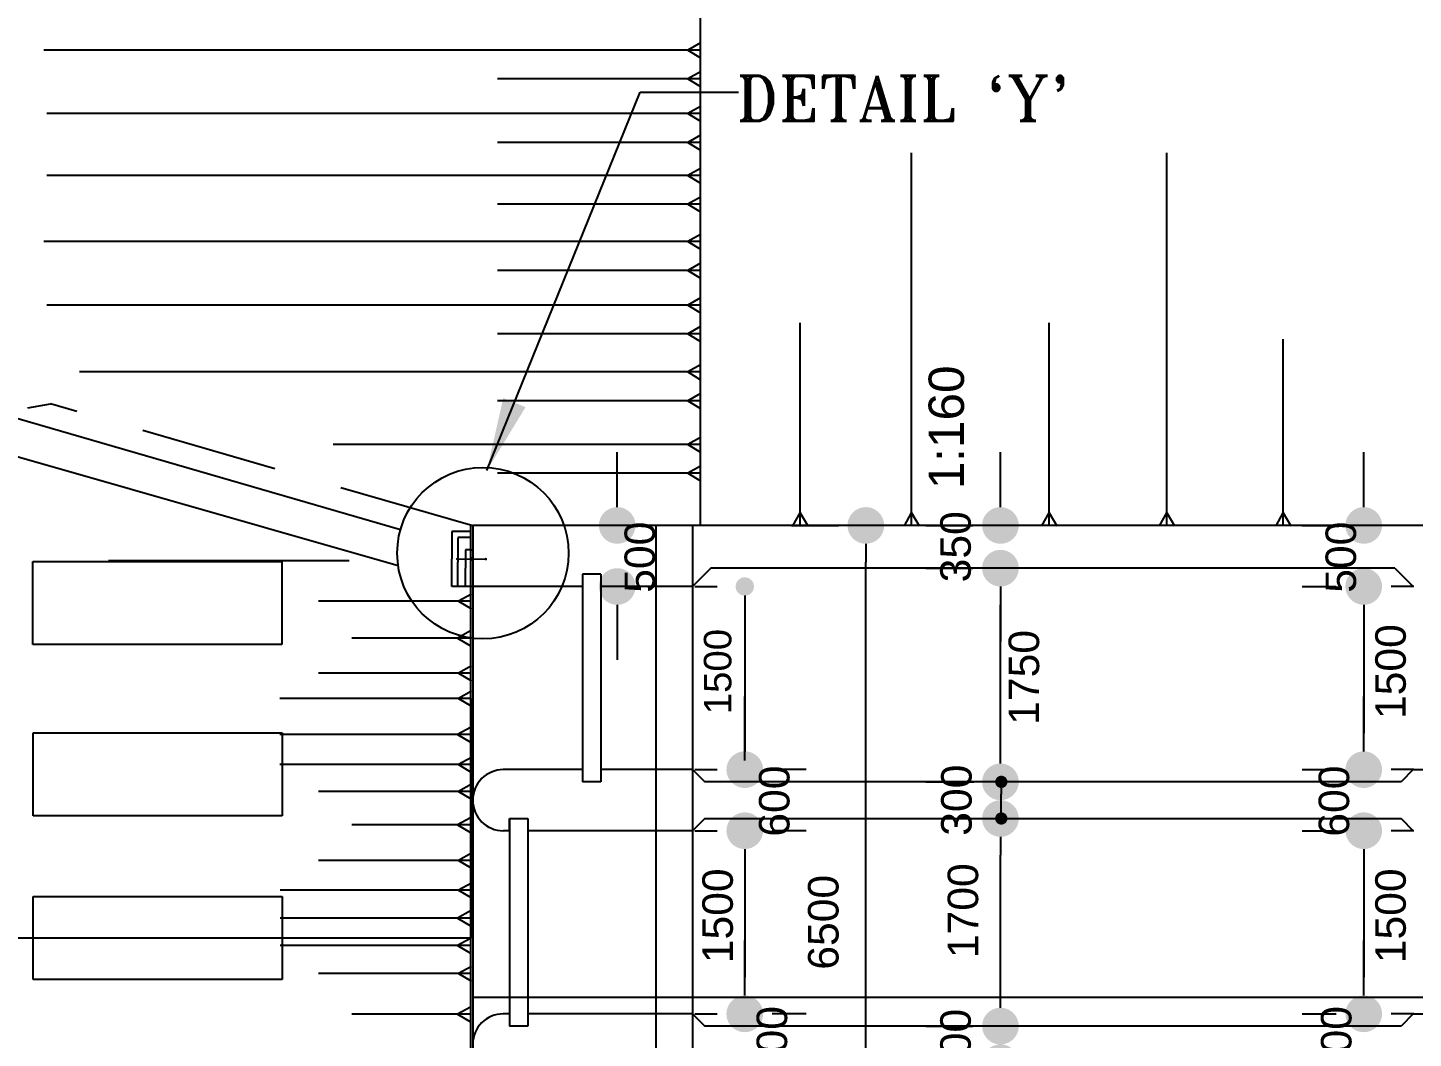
# Model space of a CAD drawing. Header units: metres. Extents: x -98554 to 27544620, y -161930 to 5264560.
# Drawn here: x -46012 to -34666, y 274709 to 282985 of the extents above; entities that cross this region are included whole.
import ezdxf

# ---------------------------------------------------------------- set-up
doc = ezdxf.new("R2010")
doc.units = ezdxf.units.M
doc.header["$LTSCALE"] = 15
doc.header["$MEASUREMENT"] = 0
doc.linetypes.add('2-2', pattern=[50, 25, -25])
doc.linetypes.add('DASHED', pattern=[0.75, 0.5, -0.25])
doc.layers.get('0').update_dxf_attribs({"linetype": 'CONTINUOUS'})
doc.layers.get('Defpoints').update_dxf_attribs({"linetype": 'CONTINUOUS'})
for name, color, linetype in [('Bank line', 170, 'CONTINUOUS'), ('Dotted line', 7, 'DASHED'), ('LINE', 7, 'CONTINUOUS'), ('SLOPECON', 12, 'CONTINUOUS')]:
    doc.layers.add(name, color=color, linetype=linetype)
doc.layers.add('lline', color=102, linetype='CONTINUOUS', lineweight=20)
doc.styles.add('arial', font='swisscl.ttf')
doc.styles.add('NASIR', font='romant.shx')
doc.styles.add('ROMAN_SIMPLEX', font='ROMANS')
doc.styles.get("Standard").update_dxf_attribs({"font": 'arial.ttf'})
doc.dimstyles.new('3', dxfattribs={"dimtxt": 225, "dimasz": 150, "dimexe": 225, "dimexo": 610, "dimgap": 9, "dimtad": 0, "dimdec": 0, "dimzin": 0, "dimdsep": 46, "dimtxsty": 'Standard', "dimblk": 'DOT', "dimcen": 0, "dimclrd": 5, "dimclrt": 1, "dimadec": 0, "dimazin": 0, "dimtfac": 1, "dimtdec": 0, "dimtofl": 0, "dimtmove": 2, "dimatfit": 3, "dimfxl": 1, "dimtolj": 1, "dimtzin": 0, "dimarcsym": 0})
doc.dimstyles.get("Standard").update_dxf_attribs({"dimtxt": 250, "dimasz": 2, "dimexe": 0.18, "dimexo": 0.0625, "dimgap": 0.09, "dimtad": 0, "dimtih": 1, "dimtoh": 1, "dimzin": 0, "dimdsep": 46, "dimtxsty": 'ROMAN_SIMPLEX', "dimcen": 0.09, "dimadec": 0, "dimazin": 0, "dimtfac": 1, "dimtofl": 0, "dimtmove": 0, "dimatfit": 3, "dimfxl": 1, "dimtolj": 1, "dimtzin": 0, "dimarcsym": 0})

# ---------------------------------------------------------------- blocks, each defined once
blk = doc.blocks.new('_Dot')
at = {"color": 0, "linetype": 'ByBlock', "lineweight": -2}
blk.add_line((-0.5, 0), (-1, 0), dxfattribs=at)
at = {"color": 0, "linetype": 'ByBlock', "const_width": 0.5}
blk.add_lwpolyline([(-0.25, 0, 1), (0.25, 0, 1)], format="xyb", close=True, dxfattribs=at)
blk = doc.blocks.new('*D2996')
at = {"layer": 'Defpoints', "color": 0}
for p in [(-40246.95938658341, 274908.6791525243), (-40246.95938658353, 274408.6791525243), (-40140.00951791187, 274408.6791525243)]:
    blk.add_point(p, dxfattribs=at)
at = {"layer": 'LINE', "color": 5, "lineweight": -2}
for p, q in [((-40140.00951791187, 275208.6791525243), (-40140.00951791187, 275508.6791525243)), ((-40140.00951791187, 274108.6791525243), (-40140.00951791187, 273808.6791525243))]:
    blk.add_line(p, q, dxfattribs=at)
at = {"layer": 'LINE', "color": 0, "lineweight": -2}
for p, q in [((-39636.95938658341, 274908.6791525243), (-39915.00951791187, 274908.6791525243)), ((-39636.95938658353, 274408.6791525243), (-39915.00951791187, 274408.6791525243))]:
    blk.add_line(p, q, dxfattribs=at)
at = {"layer": 'LINE', "color": 5, "lineweight": -2, "xscale": 300, "yscale": 300, "zscale": 300}
for p, rotation in [((-40140.00951791187, 274908.6791525243), 270), ((-40140.00951791187, 274408.6791525243), 90)]:
    blk.add_blockref('_Dot', p, dxfattribs=dict(at, rotation=rotation))
at = {"layer": 'LINE', "color": 1, "insert": (-39916.2774937303, 274681.5286239234), "char_height": 250, "attachment_point": 5, "rotation": 90}
blk.add_mtext('\\A1;600', dxfattribs=at)
blk = doc.blocks.new('*D2997')
at = {"layer": 'Defpoints', "color": 0}
for p in [(-39939.63034285011, 276408.6791525243), (-40140.00951791187, 274908.6791525243), (-39939.63034285011, 274908.6791525243)]:
    blk.add_point(p, dxfattribs=at)
at = {"layer": 'LINE', "color": 0, "lineweight": -2}
for p, q in [((-40549.63034285011, 276408.6791525243), (-40365.00951791187, 276408.6791525243)), ((-40549.63034285011, 274908.6791525243), (-40365.00951791187, 274908.6791525243))]:
    blk.add_line(p, q, dxfattribs=at)
at = {"layer": 'LINE', "color": 5, "lineweight": -2}
blk.add_line((-40140.00951791187, 276108.6791525243), (-40140.00951791187, 275208.6791525243), dxfattribs=at)
at = {"layer": 'LINE', "color": 5, "lineweight": -2, "xscale": 300, "yscale": 300, "zscale": 300}
for p, rotation in [((-40140.00951791187, 276408.6791525243), 90), ((-40140.00951791187, 274908.6791525243), 270)]:
    blk.add_blockref('_Dot', p, dxfattribs=dict(at, rotation=rotation))
at = {"layer": 'LINE', "color": 1, "insert": (-40360.90669495227, 275711.5727067937), "char_height": 250, "attachment_point": 5, "rotation": 90}
blk.add_mtext('\\A1;1500', dxfattribs=at)
blk = doc.blocks.new('*D2998')
at = {"layer": 'Defpoints', "color": 0}
for p in [(-40246.95938658341, 276908.6791525243), (-40246.95938658353, 276408.6791525243), (-40140.00951791187, 276408.6791525243)]:
    blk.add_point(p, dxfattribs=at)
at = {"layer": 'LINE', "color": 5, "lineweight": -2}
for p, q in [((-40140.00951791187, 277208.6791525243), (-40140.00951791187, 277508.6791525243)), ((-40140.00951791187, 276108.6791525243), (-40140.00951791187, 275808.6791525243))]:
    blk.add_line(p, q, dxfattribs=at)
at = {"layer": 'LINE', "color": 0, "lineweight": -2}
for p, q in [((-39636.95938658341, 276908.6791525243), (-39915.00951791187, 276908.6791525243)), ((-39636.95938658353, 276408.6791525243), (-39915.00951791187, 276408.6791525243))]:
    blk.add_line(p, q, dxfattribs=at)
at = {"layer": 'LINE', "color": 5, "lineweight": -2, "xscale": 300, "yscale": 300, "zscale": 300}
for p, rotation in [((-40140.00951791187, 276908.6791525243), 270), ((-40140.00951791187, 276408.6791525243), 90)]:
    blk.add_blockref('_Dot', p, dxfattribs=dict(at, rotation=rotation))
at = {"layer": 'LINE', "color": 1, "insert": (-39897.23641744546, 276651.1457980822), "char_height": 250, "attachment_point": 5, "rotation": 90}
blk.add_mtext('\\A1;600', dxfattribs=at)
blk = doc.blocks.new('*D2999')
at = {"layer": 'Defpoints', "color": 0}
for p in [(-39939.63034285011, 278408.6791525243), (-40140.0095179117, 276908.6791525243), (-39939.63034285011, 276908.6791525243)]:
    blk.add_point(p, dxfattribs=at)
at = {"layer": 'LINE', "color": 0, "lineweight": -2}
for p, q in [((-40549.63034285011, 278408.6791525243), (-40365.0095179117, 278408.6791525243)), ((-40549.63034285011, 276908.6791525243), (-40365.0095179117, 276908.6791525243))]:
    blk.add_line(p, q, dxfattribs=at)
at = {"layer": 'LINE', "color": 5, "lineweight": -2}
blk.add_line((-40140.0095179117, 278258.6791525243), (-40140.0095179117, 277058.6791525243), dxfattribs=at)
at = {"layer": 'LINE', "color": 5, "lineweight": -2, "xscale": 150, "yscale": 150, "zscale": 150}
for p, rotation in [((-40140.0095179117, 278408.6791525243), 90), ((-40140.0095179117, 276908.6791525243), 270)]:
    blk.add_blockref('_Dot', p, dxfattribs=dict(at, rotation=rotation))
at = {"layer": 'LINE', "color": 1, "insert": (-40360.90669495227, 277711.5727067937), "char_height": 225, "attachment_point": 5, "rotation": 90}
blk.add_mtext('\\A1;1500', dxfattribs=at)
blk = doc.blocks.new('*D3000')
at = {"layer": 'Defpoints', "color": 0}
for p in [(-41291.56471484236, 278908.6791525243), (-41291.56471484248, 278408.6791525243), (-41184.61484617082, 278408.6791525243)]:
    blk.add_point(p, dxfattribs=at)
at = {"layer": 'LINE', "color": 5, "lineweight": -2}
for p, q in [((-41184.61484617081, 279208.6791525243), (-41184.61484617081, 279508.6791525243)), ((-41184.61484617082, 278108.6791525243), (-41184.61484617082, 277808.6791525243))]:
    blk.add_line(p, q, dxfattribs=at)
at = {"layer": 'LINE', "color": 0, "lineweight": -2}
for p, q in [((-40681.56471484236, 278908.6791525243), (-40959.61484617081, 278908.6791525243)), ((-40681.56471484248, 278408.6791525243), (-40959.61484617082, 278408.6791525243))]:
    blk.add_line(p, q, dxfattribs=at)
at = {"layer": 'LINE', "color": 5, "lineweight": -2, "xscale": 300, "yscale": 300, "zscale": 300}
for p, rotation in [((-41184.61484617081, 278908.6791525243), 270), ((-41184.61484617082, 278408.6791525243), 90)]:
    blk.add_blockref('_Dot', p, dxfattribs=dict(at, rotation=rotation))
at = {"layer": 'LINE', "color": 1, "insert": (-40998.24074978754, 278648.4463540378), "char_height": 250, "attachment_point": 5, "rotation": 90}
blk.add_mtext('\\A1;500', dxfattribs=at)
blk = doc.blocks.new('*D3002')
at = {"layer": 'Defpoints', "color": 0}
for p in [(-34964.17293984862, 274908.6791525243), (-35071.12280852051, 274408.6791525243), (-34964.1729398485, 274408.6791525243)]:
    blk.add_point(p, dxfattribs=at)
at = {"layer": 'LINE', "color": 5, "lineweight": -2}
for p, q in [((-35071.12280852051, 275208.6791525243), (-35071.12280852051, 275508.6791525243)), ((-35071.12280852051, 274108.6791525243), (-35071.12280852051, 273808.6791525243))]:
    blk.add_line(p, q, dxfattribs=at)
at = {"layer": 'LINE', "color": 0, "lineweight": -2}
for p, q in [((-35574.17293984862, 274908.6791525243), (-35296.12280852051, 274908.6791525243)), ((-35574.1729398485, 274408.6791525243), (-35296.12280852051, 274408.6791525243))]:
    blk.add_line(p, q, dxfattribs=at)
at = {"layer": 'LINE', "color": 5, "lineweight": -2, "xscale": 300, "yscale": 300, "zscale": 300}
for p, rotation in [((-35071.12280852051, 274908.6791525243), 270), ((-35071.12280852051, 274408.6791525243), 90)]:
    blk.add_blockref('_Dot', p, dxfattribs=dict(at, rotation=rotation))
at = {"layer": 'LINE', "color": 1, "insert": (-35294.85483270173, 274681.5286239234), "char_height": 250, "attachment_point": 5, "rotation": 90}
blk.add_mtext('\\A1;600', dxfattribs=at)
blk = doc.blocks.new('*D3003')
at = {"layer": 'Defpoints', "color": 0}
for p in [(-35271.50198358193, 276408.6791525243), (-35271.50198358193, 274908.6791525243), (-35071.12280852051, 274908.6791525243)]:
    blk.add_point(p, dxfattribs=at)
at = {"layer": 'LINE', "color": 0, "lineweight": -2}
for p, q in [((-34661.50198358193, 276408.6791525243), (-34846.12280852051, 276408.6791525243)), ((-34661.50198358193, 274908.6791525243), (-34846.12280852051, 274908.6791525243))]:
    blk.add_line(p, q, dxfattribs=at)
at = {"layer": 'LINE', "color": 5, "lineweight": -2}
blk.add_line((-35071.12280852051, 276108.6791525243), (-35071.12280852051, 275208.6791525243), dxfattribs=at)
at = {"layer": 'LINE', "color": 5, "lineweight": -2, "xscale": 300, "yscale": 300, "zscale": 300}
for p, rotation in [((-35071.12280852051, 276408.6791525243), 90), ((-35071.12280852051, 274908.6791525243), 270)]:
    blk.add_blockref('_Dot', p, dxfattribs=dict(at, rotation=rotation))
at = {"layer": 'LINE', "color": 1, "insert": (-34850.22563147976, 275711.5727067937), "char_height": 250, "attachment_point": 5, "rotation": 90}
blk.add_mtext('\\A1;1500', dxfattribs=at)
blk = doc.blocks.new('*D3004')
at = {"layer": 'Defpoints', "color": 0}
for p in [(-34964.17293984862, 276908.6791525243), (-35071.12280852051, 276408.6791525243), (-34964.1729398485, 276408.6791525243)]:
    blk.add_point(p, dxfattribs=at)
at = {"layer": 'LINE', "color": 5, "lineweight": -2}
for p, q in [((-35071.12280852051, 277208.6791525243), (-35071.12280852051, 277508.6791525243)), ((-35071.12280852051, 276108.6791525243), (-35071.12280852051, 275808.6791525243))]:
    blk.add_line(p, q, dxfattribs=at)
at = {"layer": 'LINE', "color": 0, "lineweight": -2}
for p, q in [((-35574.17293984862, 276908.6791525243), (-35296.12280852051, 276908.6791525243)), ((-35574.1729398485, 276408.6791525243), (-35296.12280852051, 276408.6791525243))]:
    blk.add_line(p, q, dxfattribs=at)
at = {"layer": 'LINE', "color": 5, "lineweight": -2, "xscale": 300, "yscale": 300, "zscale": 300}
for p, rotation in [((-35071.12280852051, 276908.6791525243), 270), ((-35071.12280852051, 276408.6791525243), 90)]:
    blk.add_blockref('_Dot', p, dxfattribs=dict(at, rotation=rotation))
at = {"layer": 'LINE', "color": 1, "insert": (-35313.89590898657, 276651.1457980822), "char_height": 250, "attachment_point": 5, "rotation": 90}
blk.add_mtext('\\A1;600', dxfattribs=at)
blk = doc.blocks.new('*D3005')
at = {"layer": 'Defpoints', "color": 0}
for p in [(-35271.50198358193, 278408.6791525243), (-35271.50198358193, 276908.6791525243), (-35071.12280852051, 276908.6791525243)]:
    blk.add_point(p, dxfattribs=at)
at = {"layer": 'LINE', "color": 0, "lineweight": -2}
for p, q in [((-34661.50198358193, 278408.6791525243), (-34846.12280852051, 278408.6791525243)), ((-34661.50198358193, 276908.6791525243), (-34846.12280852051, 276908.6791525243))]:
    blk.add_line(p, q, dxfattribs=at)
at = {"layer": 'LINE', "color": 5, "lineweight": -2}
blk.add_line((-35071.12280852051, 278108.6791525243), (-35071.12280852051, 277208.6791525243), dxfattribs=at)
at = {"layer": 'LINE', "color": 5, "lineweight": -2, "xscale": 300, "yscale": 300, "zscale": 300}
for p, rotation in [((-35071.12280852051, 278408.6791525243), 90), ((-35071.12280852051, 276908.6791525243), 270)]:
    blk.add_blockref('_Dot', p, dxfattribs=dict(at, rotation=rotation))
at = {"layer": 'LINE', "color": 1, "insert": (-34850.22563147976, 277711.5727067937), "char_height": 250, "attachment_point": 5, "rotation": 90}
blk.add_mtext('\\A1;1500', dxfattribs=at)
blk = doc.blocks.new('*D3006')
at = {"layer": 'Defpoints', "color": 0}
for p in [(-34964.17293984862, 278908.6791525243), (-35071.12280852051, 278408.6791525243), (-34964.1729398485, 278408.6791525243)]:
    blk.add_point(p, dxfattribs=at)
at = {"layer": 'LINE', "color": 5, "lineweight": -2}
for p, q in [((-35071.1228085205, 279208.6791525243), (-35071.1228085205, 279508.6791525243)), ((-35071.12280852051, 278108.6791525243), (-35071.12280852051, 277808.6791525243))]:
    blk.add_line(p, q, dxfattribs=at)
at = {"layer": 'LINE', "color": 0, "lineweight": -2}
for p, q in [((-35574.17293984862, 278908.6791525243), (-35296.1228085205, 278908.6791525243)), ((-35574.1729398485, 278408.6791525243), (-35296.12280852051, 278408.6791525243))]:
    blk.add_line(p, q, dxfattribs=at)
at = {"layer": 'LINE', "color": 5, "lineweight": -2, "xscale": 300, "yscale": 300, "zscale": 300}
for p, rotation in [((-35071.1228085205, 278908.6791525243), 270), ((-35071.12280852051, 278408.6791525243), 90)]:
    blk.add_blockref('_Dot', p, dxfattribs=dict(at, rotation=rotation))
at = {"layer": 'LINE', "color": 1, "insert": (-35257.49690490344, 278648.4463540378), "char_height": 250, "attachment_point": 5, "rotation": 90}
blk.add_mtext('\\A1;500', dxfattribs=at)
blk = doc.blocks.new('*D3007')
at = {"layer": 'Defpoints', "color": 0}
for p in [(-38046.35547536484, 274808.6791525243), (-38046.35547536501, 274808.6791525243), (-38046.35547536484, 274508.6791525243)]:
    blk.add_point(p, dxfattribs=at)
at = {"layer": 'LINE', "color": 5, "lineweight": -2}
for p, q in [((-38046.35547536501, 275108.6791525243), (-38046.35547536501, 275408.6791525243)), ((-38046.35547536501, 274208.6791525243), (-38046.35547536501, 273908.6791525243))]:
    blk.add_line(p, q, dxfattribs=at)
at = {"layer": 'LINE', "color": 0, "lineweight": -2}
for p, q in [((-38656.35547536484, 274808.6791525243), (-38271.35547536501, 274808.6791525243)), ((-38656.35547536484, 274508.6791525243), (-38271.35547536501, 274508.6791525243))]:
    blk.add_line(p, q, dxfattribs=at)
at = {"layer": 'LINE', "color": 5, "lineweight": -2, "xscale": 300, "yscale": 300, "zscale": 300}
for p, rotation in [((-38046.35547536501, 274808.6791525243), 270), ((-38046.35547536501, 274508.6791525243), 90)]:
    blk.add_blockref('_Dot', p, dxfattribs=dict(at, rotation=rotation))
at = {"layer": 'LINE', "color": 1, "insert": (-38412.58398832549, 274658.6791525243), "char_height": 250, "attachment_point": 5, "rotation": 90}
blk.add_mtext('\\A1;300', dxfattribs=at)
blk = doc.blocks.new('*D3008')
at = {"layer": 'Defpoints', "color": 0}
for p in [(-38046.35547536484, 276508.6791525243), (-38046.35547536501, 276508.6791525243), (-38046.35547536484, 274808.6791525243)]:
    blk.add_point(p, dxfattribs=at)
at = {"layer": 'LINE', "color": 0, "lineweight": -2}
for p, q in [((-38656.35547536484, 276508.6791525243), (-38271.35547536501, 276508.6791525243)), ((-38656.35547536484, 274808.6791525243), (-38271.35547536501, 274808.6791525243))]:
    blk.add_line(p, q, dxfattribs=at)
at = {"layer": 'LINE', "color": 5, "lineweight": -2}
blk.add_line((-38046.35547536501, 275108.6791525243), (-38046.35547536501, 276208.6791525243), dxfattribs=at)
at = {"layer": 'LINE', "color": 5, "lineweight": -2, "xscale": 300, "yscale": 300, "zscale": 300}
for p, rotation in [((-38046.35547536501, 276508.6791525243), 90), ((-38046.35547536501, 274808.6791525243), 270)]:
    blk.add_blockref('_Dot', p, dxfattribs=dict(at, rotation=rotation))
at = {"layer": 'LINE', "color": 1, "insert": (-38351.93280003592, 275753.6073164956), "char_height": 250, "attachment_point": 5, "rotation": 90}
blk.add_mtext('\\A1;1700', dxfattribs=at)
blk = doc.blocks.new('*D3009')
at = {"layer": 'Defpoints', "color": 0}
for p in [(-38046.35547536484, 278558.6791525244), (-38046.35547536501, 278558.6791525244), (-38046.35547536484, 276808.6791525243)]:
    blk.add_point(p, dxfattribs=at)
at = {"layer": 'LINE', "color": 0, "lineweight": -2}
for p, q in [((-38656.35547536484, 278558.6791525244), (-38271.35547536501, 278558.6791525244)), ((-38656.35547536484, 276808.6791525243), (-38271.35547536502, 276808.6791525243))]:
    blk.add_line(p, q, dxfattribs=at)
at = {"layer": 'LINE', "color": 5, "lineweight": -2}
blk.add_line((-38046.35547536502, 277108.6791525243), (-38046.35547536502, 278258.6791525244), dxfattribs=at)
at = {"layer": 'LINE', "color": 5, "lineweight": -2, "xscale": 300, "yscale": 300, "zscale": 300}
for p, rotation in [((-38046.35547536501, 278558.6791525244), 90), ((-38046.35547536502, 276808.6791525243), 270)]:
    blk.add_blockref('_Dot', p, dxfattribs=dict(at, rotation=rotation))
at = {"layer": 'LINE', "color": 1, "insert": (-37852.75467483187, 277664.1690735181), "char_height": 250, "attachment_point": 5, "rotation": 90}
blk.add_mtext('\\A1;1750', dxfattribs=at)
blk = doc.blocks.new('*D3010')
at = {"layer": 'Defpoints', "color": 0}
for p in [(-38039.23370109324, 276808.6791525243), (-38039.23370109341, 276808.6791525243), (-38039.23370109324, 276508.6791525243)]:
    blk.add_point(p, dxfattribs=at)
at = {"layer": 'LINE', "color": 0, "lineweight": -2}
for p, q in [((-38649.23370109324, 276808.6791525243), (-38264.23370109341, 276808.6791525243)), ((-38649.23370109324, 276508.6791525243), (-38264.23370109341, 276508.6791525243))]:
    blk.add_line(p, q, dxfattribs=at)
at = {"layer": 'LINE', "color": 5, "lineweight": -2}
blk.add_line((-38039.23370109341, 276608.6791525243), (-38039.23370109341, 276708.6791525243), dxfattribs=at)
at = {"layer": 'LINE', "color": 5, "lineweight": -2, "xscale": 100, "yscale": 100, "zscale": 100}
for p, rotation in [((-38039.23370109341, 276808.6791525243), 90), ((-38039.23370109341, 276508.6791525243), 270)]:
    blk.add_blockref('_Dot', p, dxfattribs=dict(at, rotation=rotation))
at = {"layer": 'LINE', "color": 1, "insert": (-38405.46221405389, 276658.6791525243), "char_height": 250, "attachment_point": 5, "rotation": 90}
blk.add_mtext('\\A1;300', dxfattribs=at)
blk = doc.blocks.new('*D3011')
at = {"layer": 'Defpoints', "color": 0}
for p in [(-38046.35547536484, 278908.6791525244), (-38046.35547536501, 278908.6791525244), (-38046.35547536484, 278558.6791525244)]:
    blk.add_point(p, dxfattribs=at)
at = {"layer": 'LINE', "color": 5, "lineweight": -2}
for p, q in [((-38046.35547536501, 279208.6791525244), (-38046.35547536501, 279508.6791525244)), ((-38046.35547536502, 278258.6791525244), (-38046.35547536502, 277958.6791525244))]:
    blk.add_line(p, q, dxfattribs=at)
at = {"layer": 'LINE', "color": 0, "lineweight": -2}
for p, q in [((-38656.35547536484, 278908.6791525244), (-38271.35547536501, 278908.6791525244)), ((-38656.35547536484, 278558.6791525244), (-38271.35547536501, 278558.6791525244))]:
    blk.add_line(p, q, dxfattribs=at)
at = {"layer": 'LINE', "color": 5, "lineweight": -2, "xscale": 300, "yscale": 300, "zscale": 300}
for p, rotation in [((-38046.35547536501, 278908.6791525244), 270), ((-38046.35547536501, 278558.6791525244), 90)]:
    blk.add_blockref('_Dot', p, dxfattribs=dict(at, rotation=rotation))
at = {"layer": 'LINE', "color": 1, "insert": (-38412.5839883255, 278733.6791525244), "char_height": 250, "attachment_point": 5, "rotation": 90}
blk.add_mtext('\\A1;350', dxfattribs=at)
blk = doc.blocks.new('*D3013')
at = {"layer": 'Defpoints', "color": 0}
for p in [(-39148.57836973516, 278908.6791525243), (-39148.57836973533, 278908.6791525243), (-39148.57836973516, 272408.6791525244)]:
    blk.add_point(p, dxfattribs=at)
at = {"layer": 'LINE', "color": 0, "lineweight": -2}
for p, q in [((-39758.57836973516, 278908.6791525243), (-39373.57836973533, 278908.6791525243)), ((-39758.57836973516, 272408.6791525244), (-39373.57836973534, 272408.6791525244))]:
    blk.add_line(p, q, dxfattribs=at)
at = {"layer": 'LINE', "color": 5, "lineweight": -2}
blk.add_line((-39148.57836973534, 272708.6791525244), (-39148.57836973533, 278608.6791525243), dxfattribs=at)
at = {"layer": 'LINE', "color": 5, "lineweight": -2, "xscale": 300, "yscale": 300, "zscale": 300}
for p, rotation in [((-39148.57836973533, 278908.6791525243), 90), ((-39148.57836973534, 272408.6791525244), 270)]:
    blk.add_blockref('_Dot', p, dxfattribs=dict(at, rotation=rotation))
at = {"layer": 'LINE', "color": 1, "insert": (-39495.33400552033, 275658.6791525244), "char_height": 250, "attachment_point": 5, "rotation": 90}
blk.add_mtext('\\A1;6500', dxfattribs=at)
blk = doc.blocks.new('*D2987')
at = {"color": 0, "lineweight": -2, "ltscale": 2000}
for p, q in [((-42387.92613284697, 278708.6791525243), (-42426.14641985624, 278708.6791525243)), ((-42425.96641985624, 278708.0791525244), (-42425.96641985624, 278559.0768196279)), ((-42425.96641985625, 278409.2791525243), (-42425.96641985624, 278558.2814854208)), ((-42387.92613284697, 278408.6791525243), (-42426.14641985625, 278408.6791525243))]:
    blk.add_line(p, q, dxfattribs=at)
at = {"color": 0, "linetype": '2-2', "ltscale": 2000}
for points in [[(-42426.06641985624, 278708.0791525244), (-42425.86641985624, 278708.0791525244), (-42425.96641985624, 278708.6791525243)], [(-42426.06641985624, 278409.2791525243), (-42425.86641985625, 278409.2791525243), (-42425.96641985625, 278408.6791525243)]]:
    blk.add_solid(points, dxfattribs=at)
at = {"layer": 'Defpoints', "color": 0, "linetype": '2-2', "ltscale": 2000}
for p in [(-42425.96641985624, 278708.6791525243), (-42387.86363284697, 278708.6791525243), (-42387.86363284697, 278408.6791525243)]:
    blk.add_point(p, dxfattribs=at)
at = {"color": 0, "linetype": '2-2', "ltscale": 2000, "insert": (-42425.96641985629, 278558.6791525243), "char_height": 0.6, "attachment_point": 5, "style": 'arial'}
blk.add_mtext('\\A1;300.00', dxfattribs=at)
blk = doc.blocks.new('*D2988')
at = {"color": 0, "lineweight": -2, "ltscale": 2000}
for p, q in [((-42387.92613284697, 278808.6791525243), (-42490.78133337759, 278808.6791525243)), ((-42490.60133337759, 278808.0791525244), (-42490.60133337759, 278609.0764264431)), ((-42490.6013333776, 278409.2791525243), (-42490.60133337759, 278608.2818786056)), ((-42387.92613284697, 278408.6791525243), (-42490.7813333776, 278408.6791525243))]:
    blk.add_line(p, q, dxfattribs=at)
at = {"color": 0, "linetype": '2-2', "ltscale": 2000}
for points in [[(-42490.70133337759, 278808.0791525244), (-42490.50133337759, 278808.0791525244), (-42490.60133337759, 278808.6791525243)], [(-42490.7013333776, 278409.2791525243), (-42490.5013333776, 278409.2791525243), (-42490.6013333776, 278408.6791525243)]]:
    blk.add_solid(points, dxfattribs=at)
at = {"layer": 'Defpoints', "color": 0, "linetype": '2-2', "ltscale": 2000}
for p in [(-42490.60133337759, 278808.6791525243), (-42387.86363284697, 278808.6791525243), (-42387.86363284697, 278408.6791525243)]:
    blk.add_point(p, dxfattribs=at)
at = {"color": 0, "linetype": '2-2', "ltscale": 2000, "insert": (-42490.60133337764, 278608.6791525243), "char_height": 0.6, "attachment_point": 5, "style": 'arial'}
blk.add_mtext('\\A1;400.00', dxfattribs=at)
blk = doc.blocks.new('*D2989')
at = {"color": 0, "lineweight": -2, "ltscale": 2000}
for p, q in [((-42387.98863284697, 278858.6791525243), (-42539.34092668584, 278858.6791525243)), ((-42539.16092668584, 278858.0791525244), (-42539.16092668584, 278634.0764264431)), ((-42539.16092668585, 278409.2791525243), (-42539.16092668584, 278633.2818786056)), ((-42387.98863284697, 278408.6791525243), (-42539.34092668585, 278408.6791525243))]:
    blk.add_line(p, q, dxfattribs=at)
at = {"color": 0, "linetype": '2-2', "ltscale": 2000}
for points in [[(-42539.26092668584, 278858.0791525244), (-42539.06092668584, 278858.0791525244), (-42539.16092668584, 278858.6791525243)], [(-42539.26092668585, 278409.2791525243), (-42539.06092668585, 278409.2791525243), (-42539.16092668585, 278408.6791525243)]]:
    blk.add_solid(points, dxfattribs=at)
at = {"layer": 'Defpoints', "color": 0, "linetype": '2-2', "ltscale": 2000}
for p in [(-42539.16092668584, 278858.6791525243), (-42387.92613284697, 278858.6791525243), (-42387.92613284697, 278408.6791525243)]:
    blk.add_point(p, dxfattribs=at)
at = {"color": 0, "linetype": '2-2', "ltscale": 2000, "insert": (-42539.16092668589, 278633.6791525243), "char_height": 0.6, "attachment_point": 5, "style": 'arial'}
blk.add_mtext('\\A1;450.00', dxfattribs=at)
blk = doc.blocks.new('*D3109')
at = {"layer": 'Defpoints', "color": 0, "ltscale": 20}
for p in [(-57448.27048995905, 278319.9543297291), (-42377.42519593459, 277491.3517826549), (-57448.27048995905, 275528.9281566292)]:
    blk.add_point(p, dxfattribs=at)
at = {"layer": 'LINE', "color": 0, "lineweight": -2, "ltscale": 20}
for p, q in [((-57448.27048995905, 278319.8918297291), (-57448.27048995905, 275528.7481566292)), ((-42377.42519593459, 277491.2892826549), (-42377.42519593459, 275528.7481566292)), ((-57446.27048995905, 275528.9281566292), (-50752.22355723254, 275528.9281566292)), ((-42379.42519593459, 275528.9281566292), (-49073.47212866111, 275528.9281566292))]:
    blk.add_line(p, q, dxfattribs=at)
at = {"layer": 'LINE', "color": 0, "ltscale": 20}
for points in [[(-57446.27048995905, 275529.2614899625), (-57446.27048995905, 275528.5948232959), (-57448.27048995905, 275528.9281566292)], [(-42379.42519593459, 275529.2614899625), (-42379.42519593459, 275528.5948232959), (-42377.42519593459, 275528.9281566292)]]:
    blk.add_solid(points, dxfattribs=at)
at = {"layer": 'LINE', "color": 0, "ltscale": 20, "insert": (-49912.84784294682, 275528.9281566292), "char_height": 250, "attachment_point": 5, "style": 'ROMAN_SIMPLEX'}
blk.add_mtext('\\A1;15070.85', dxfattribs=at)

msp = doc.modelspace()

# ---------------------------------------------------------------- linework, layer by layer
for p, q in [((-42959.27669051942, 278874.0383353588), (-56819.90386960255, 282885.1157042331)), ((-42978.44823391781, 278577.9299278382), (-57447.44313346418, 282718.6791525244)), ((-42367.86363284754, 278702.8914239937), (-42385.72870675928, 278708.0613338928))]:
    msp.add_line(p, q)
at = {"linetype": '2-2', "ltscale": 2000}
for points in [[(-45970.70580369688, 278613.6543047433), (-43930.70580369688, 278613.6543047433), (-43930.70580369688, 277933.6543047433), (-45970.70580369688, 277933.6543047433)], [(-45967.86363284743, 277211.1770135094), (-43927.86363284743, 277211.1770135094), (-43927.86363284743, 276531.1770135094), (-45967.86363284743, 276531.1770135094)], [(-45967.86363284743, 275870.1453293939), (-43927.86363284743, 275870.1453293939), (-43927.86363284743, 275190.1453293939), (-45967.86363284743, 275190.1453293939)]]:
    msp.add_lwpolyline(points, close=True, dxfattribs=at)
at = {"layer": 'Bank line'}
msp.add_lwpolyline([(-40506.51711564837, 292212.3344897931), (-40506.51711564837, 278908.6791525243)], dxfattribs=at)
at = {"layer": 'Dotted line', "ltscale": 150}
msp.add_lwpolyline([(-42367.86363284754, 278904.4522195779), (-45825.72357330663, 279905.2292993328)], dxfattribs=at)
at = {"layer": 'LINE'}
for p, q in [((-42387.8636328479, 278908.6791525243), (-42387.91325076763, 278908.6791525243)), ((-42385.72870675928, 278908.6791525243), (-42385.72870675928, 272408.6791525193)), ((-42367.86363284685, 278908.6791525251), (-42367.86363284685, 278408.6791525251)), ((-42367.86363284685, 278908.6791525251), (-42367.86363284685, 278408.6791525251)), ((-40867.86363284697, 278908.6791525243), (-42367.86363284697, 278908.6791525243)), ((-40567.86363284707, 278908.6791525243), (-42367.86363284685, 278908.6791525243)), ((-42367.86363284755, 278908.6791525193), (-42367.86363284755, 278408.6791525193)), ((-42367.86363284755, 278908.6791525193), (-42367.86363284755, 278408.6791525193)), ((-40867.86363284697, 278908.6791525243), (-40867.86363284697, 272408.6791525244)), ((-32865.50099973707, 278908.6791525243), (-40567.86363284709, 278908.6791525243)), ((-40567.86363284708, 278908.6791525243), (-40567.8636328472, 272408.6791525244)), ((-41467.86363284685, 278508.6791525243), (-41467.86363284685, 276808.6791525243)), ((-41317.86363284708, 278508.6791525243), (-41467.86363284673, 278508.6791525243)), ((-41317.86363284697, 278508.6791525243), (-41317.86363284685, 276808.6791525243)), ((-40867.86363284697, 278558.6791525243), (-40867.86363284697, 278408.6791525243)), ((-40417.86363284708, 278558.6791525243), (-40567.86363284708, 278408.6791525243)), ((-34815.50099973741, 278558.6791525243), (-40417.86363284708, 278558.6791525243)), ((-34815.5009997373, 278558.6791525243), (-34665.5009997373, 278408.6791525243)), ((-41467.86363284685, 278408.6791525243), (-42387.86363284697, 278408.6791525243)), ((-42367.86363284673, 278408.6791525251), (-42367.86363284673, 272408.6791525243)), ((-42367.86363284743, 278408.6791525193), (-42367.86363284743, 272408.6791525193)), ((-40567.86363284697, 278408.6791525243), (-41317.86363284697, 278408.6791525243)), ((-42383.63491780193, 277408.6791525193), (-42383.63491780193, 276908.6791525193)), ((-41467.86363284685, 276908.6791525243), (-42117.93974294734, 276908.6791525243)), ((-40567.86363284708, 276908.6791525243), (-41317.86363284697, 276908.6791525243)), ((-40567.86363284708, 276908.6791525243), (-40467.86363284708, 276808.6791525243)), ((-34665.5009997373, 276908.6791525243), (-34765.5009997373, 276808.6791525243)), ((-34665.50099973765, 276908.679152524), (-34315.50099973707, 276908.6791525243)), ((-41317.86363284708, 276808.6791525243), (-41467.86363284685, 276808.6791525243)), ((-34765.5009997373, 276808.6791525243), (-40467.86363284709, 276808.6791525243)), ((-34765.5009997373, 276808.6791525243), (-40467.86363284709, 276808.6791525243)), ((-42067.86363284697, 276408.6791525243), (-42117.93974294734, 276408.6791525243)), ((-42067.86363284697, 276408.6791525243), (-42067.86363284697, 276508.6791525243)), ((-42067.86363284697, 276508.6791525243), (-41917.66578067571, 276508.6791525243)), ((-42067.86363284697, 276508.6791525243), (-42067.86363284697, 274808.6791525243)), ((-41917.66578067571, 276508.6791525243), (-41917.66578067582, 274808.6791525243)), ((-40567.8636328472, 276408.6791525243), (-41917.66578067559, 276408.6791525243)), ((-40467.86363284708, 276508.6791525243), (-40567.86363284708, 276408.6791525243)), ((-40467.86363284705, 276508.6791525243), (-34765.50099973718, 276508.6791525243)), ((-34765.5009997373, 276508.6791525243), (-34665.5009997373, 276408.6791525243)), ((-42367.86363284743, 275408.6791525193), (-42367.86363284743, 274908.6791525193)), ((-42067.86363284697, 274908.6791525243), (-42117.93974294734, 274908.6791525243)), ((-40567.86363284731, 274908.6791525243), (-41917.66578067559, 274908.6791525243)), ((-40567.8636328472, 274908.6791525243), (-40467.8636328472, 274808.6791525243)), ((-34665.5009997373, 274908.6791525243), (-34765.5009997373, 274808.6791525243)), ((-34665.5009997373, 274908.6791525243), (-34315.50099973707, 274908.6791525243)), ((-41917.66578067571, 274808.6791525243), (-42067.86363284685, 274808.6791525243)), ((-34765.50099973718, 274808.6791525244), (-40467.86363284718, 274808.6791525243))]:
    msp.add_line(p, q, dxfattribs=at)
at = {"layer": 'LINE', "color": 1, "ltscale": 20}
msp.add_line((-42367.86363284673, 275046.3073876202), (-32797.285902782, 275046.3073876202), dxfattribs=at)
at = {"layer": 'LINE'}
for points in [[(-40501.41878945101, 282859.6894507338), (-40607.56646144856, 282800.9013266494), (-40501.41878945101, 282738.0230784346)], [(-40501.41878945101, 282624.1907976796), (-40607.56646141876, 282565.4026734759), (-40501.41878945101, 282502.5244252612)], [(-40501.41878945101, 282340.3942852577), (-40607.56646144856, 282281.6061611732), (-40501.41878945101, 282218.7279129585)], [(-40501.41878945101, 282104.8956322034), (-40607.56646141876, 282046.1075079998), (-40501.41878945101, 281983.229259785)], [(-40501.41878945101, 281832.7585853904), (-40607.56646144856, 281773.9704613059), (-40501.41878945101, 281711.0922130912)], [(-40501.41878945101, 281597.2599323362), (-40607.56646141876, 281538.4718081325), (-40501.41878945101, 281475.5935599178)], [(-40501.41878945101, 281291.5254567012), (-40607.56646144856, 281232.7373326167), (-40501.41878945101, 281169.859084402)], [(-40501.41878945101, 281056.0268036469), (-40607.56646141876, 280997.2386794433), (-40501.41878945101, 280934.3604312285)], [(-40501.41878945101, 280772.230291225), (-40607.56646144856, 280713.4421671405), (-40501.41878945101, 280650.5639189258)], [(-40501.41878945101, 280536.7316381708), (-40607.56646141876, 280477.9435139671), (-40501.41878945101, 280415.0652657524)], [(-40501.41878945101, 280224.0581921227), (-40607.56646144856, 280165.2700680383), (-40501.41878945101, 280102.3918198235)], [(-40501.41878945101, 279988.5595390685), (-40607.56646141876, 279929.7714148648), (-40501.41878945101, 279866.8931666501)], [(-40501.41878945101, 279630.2051941541), (-40607.56646144856, 279571.4170700696), (-40501.41878945101, 279508.5388218549)], [(-40501.41878945101, 279394.7065410998), (-40607.56646141876, 279335.9184168961), (-40501.41878945101, 279273.0401686814)], [(-39746.30401649373, 278906.2167107423), (-39687.51589229005, 279012.3643826802), (-39624.63764419454, 278906.2167107423)], [(-38832.44456438628, 278906.2167107423), (-38773.65644030181, 279012.3643826802), (-38710.77819208708, 278906.2167107423)], [(-37707.00866460673, 278906.2167107423), (-37648.22054040305, 279012.3643826802), (-37585.34229230753, 278906.2167107423)], [(-36743.25068479311, 278906.2167107423), (-36684.46256070864, 279012.3643826802), (-36621.58431249392, 278906.2167107423)], [(-35789.51060535946, 278906.2167107423), (-35730.72248127498, 279012.3643826802), (-35667.84423306026, 278906.2167107423)], [(-42377.42519593459, 278346.3900435353), (-42483.57286790234, 278287.6019193316), (-42377.42519593459, 278224.7236711169)], [(-42385.72870675928, 278045.4706079122), (-42491.87637872702, 277986.6824837085), (-42385.72870675928, 277923.8042354938)], [(-42377.42519593459, 277758.635883353), (-42483.57286790234, 277699.8477591493), (-42377.42519593459, 277636.9695109345)], [(-42377.42519593459, 277550.1399068586), (-42483.57286790234, 277491.3517826549), (-42377.42519593459, 277428.4735344402)], [(-42385.72870675928, 277254.6603299929), (-42491.87637872702, 277195.8722057892), (-42385.72870675928, 277132.9939575745)], [(-42377.42519593459, 277008.3199980378), (-42483.57286790234, 276949.5318738341), (-42377.42519593459, 276886.6536256194)], [(-42377.42519593459, 276788.9022973971), (-42483.57286790234, 276730.1141731935), (-42377.42519593459, 276667.2359249787)], [(-42385.72870675928, 276515.4250063989), (-42491.87637872702, 276456.6368821952), (-42385.72870675928, 276393.7586339805)], [(-42377.42519593459, 276223.8658485222), (-42483.57286790234, 276165.0777243185), (-42377.42519593459, 276102.1994761038)], [(-42377.42519593459, 275980.1184320969), (-42483.57286790234, 275921.3303078932), (-42377.42519593459, 275858.4520596785)], [(-42385.72870675928, 275752.1999581924), (-42491.87637872702, 275693.4118339887), (-42385.72870675928, 275630.533585774)], [(-42385.72870675928, 275526.5127678255), (-42491.87637872702, 275467.7246436218), (-42385.72870675928, 275404.8463954071)], [(-42377.42519593459, 275297.7220188167), (-42483.57286790234, 275238.9338946131), (-42377.42519593459, 275176.0556463983)], [(-42385.72870675928, 274964.636005251), (-42491.87637872702, 274905.8478810473), (-42385.72870675928, 274842.9696328326)]]:
    msp.add_lwpolyline(points, dxfattribs=at)
at = {"layer": 'LINE', "linetype": '2-2', "ltscale": 2000}
msp.add_lwpolyline([(-46012.22139626562, 279872.6742509711), (-45825.72357330663, 279905.2292993328)], dxfattribs=at)
at = {"layer": 'LINE'}
for points, const_width in [([(-42499.73033644421, 278633.0643936223, 1), (-42489.10533644421, 278633.0643936223, 1)], 10.625), ([(-42385.74178879428, 278633.0643936223, 1), (-42369.59178879437, 278633.0643936223, 1)], 16.15), ([(-42385.74178879428, 278633.0643936223, 1), (-42369.59178879437, 278633.0643936223, 1)], 16.14999999999999), ([(-42266.22814591449, 278633.0643936223, 1), (-42255.60314591449, 278633.0643936223, 1)], 10.625)]:
    msp.add_lwpolyline(points, format="xyb", close=True, dxfattribs=dict(at, const_width=const_width))
at = {"layer": 'LINE', "const_width": 13.6}
msp.add_lwpolyline([(-42488.22525992896, 278632.8888330451), (-42377.72525992896, 278632.8888330451), (-42267.22525992896, 278632.8888330451)], dxfattribs=at)
at = {"layer": 'LINE'}
msp.add_circle((-42284.38101640961, 278681.6673698639), 701.7768586221791, dxfattribs=at)
for centre in [(-42117.93974294769, 276658.6791525193), (-42117.93974294769, 274658.6791525193)]:
    msp.add_arc(centre, 250.0000000000146, 90, 270, dxfattribs=at)
at = {"layer": 'SLOPECON'}
for p, q in [((-40501.41878945101, 282800.9013266494), (-45881.13851565449, 282800.9013266494)), ((-40501.41878945101, 282565.4026734759), (-42165.96306095319, 282565.4026734759)), ((-40501.41878945101, 282281.6061611732), (-45855.58924224654, 282281.6061611732)), ((-40501.41878945101, 282046.1075079998), (-42165.96306095319, 282046.1075079998)), ((-38773.65644030181, 278906.2167107423), (-38773.65644030181, 281961.1501968386)), ((-36684.46256070864, 278906.2167107423), (-36684.46256070864, 281961.1501968386)), ((-40501.41878945101, 281773.9704613059), (-45855.58924224654, 281773.9704613059)), ((-40501.41878945101, 281538.4718081325), (-42165.96306095319, 281538.4718081325)), ((-40501.41878945101, 281232.7373326167), (-45881.13851565449, 281232.7373326167)), ((-40501.41878945101, 280997.2386794433), (-42165.96306095319, 280997.2386794433)), ((-40501.41878945101, 280713.4421671405), (-45855.58924224654, 280713.4421671405)), ((-39687.51589229005, 278906.2167107423), (-39687.51589229005, 280568.2733118182)), ((-37648.22054040305, 278906.2167107423), (-37648.22054040305, 280568.2733118182)), ((-40501.41878945101, 280477.9435139671), (-42165.96306095319, 280477.9435139671)), ((-35730.72248127498, 278906.2167107423), (-35730.72248127498, 280433.6834537904)), ((-40501.41878945101, 280165.2700680383), (-45589.04260033695, 280165.2700680383)), ((-40501.41878945101, 279929.7714148648), (-42165.96306095319, 279929.7714148648)), ((-40501.41878945101, 279571.4170700696), (-43509.43994597359, 279571.4170700696)), ((-40501.41878945101, 279335.9184168961), (-42165.96306095319, 279335.9184168961)), ((-43379.90706848913, 278620.1566052213), (-45349.26865822356, 278620.1566052213)), ((-42377.42519593459, 278287.6019193316), (-43631.52692841456, 278287.6019193316)), ((-42385.72870675928, 277986.6824837085), (-43356.67245723472, 277986.6824837085)), ((-42377.42519593459, 277699.8477591493), (-43631.52692841456, 277699.8477591493)), ((-42377.42519593459, 277491.3517826549), (-43946.47708865138, 277491.3517826549)), ((-42385.72870675928, 277195.8722057892), (-43946.47708865138, 277195.8722057892)), ((-42377.42519593459, 276949.5318738341), (-43946.47708865138, 276949.5318738341)), ((-42377.42519593459, 276730.1141731935), (-43631.52692841456, 276730.1141731935)), ((-42385.72870675928, 276456.6368821952), (-43356.67245723472, 276456.6368821952)), ((-42377.42519593459, 276165.0777243185), (-43631.52692841456, 276165.0777243185)), ((-42377.42519593459, 275921.3303078932), (-43943.63491780193, 275921.3303078932)), ((-42385.72870675928, 275693.4118339887), (-43943.63491780193, 275693.4118339887)), ((-42385.72870675928, 275467.7246436218), (-43943.63491780193, 275467.7246436218)), ((-42377.42519593459, 275238.9338946131), (-43631.52692841456, 275238.9338946131)), ((-42385.72870675928, 274905.8478810473), (-43356.67245723472, 274905.8478810473))]:
    msp.add_line(p, q, dxfattribs=at)

# ---------------------------------------------------------------- texts
at = {"layer": 'LINE', "color": 0, "style": 'NASIR'}
msp.add_text("DETAIL `Y'", height=369.36, dxfattribs=at).set_placement((-40210.45271703892, 282220.9255850788))
at = {"layer": 'lline', "lineweight": 20}
msp.add_text('1:160', height=290, rotation=90, dxfattribs=at).set_placement((-38344.75724869035, 279205.1578596826))

# ---------------------------------------------------------------- dimensions: what is measured, and where the dimension line sits
at = {"linetype": '2-2', "ltscale": 2000}
for base, p1, p2, picture, middle in [((-42539.16092668584, 278858.6791525243), (-42387.92613284697, 278408.6791525243), (-42387.92613284697, 278858.6791525243), '*D2989', (-42539.16092668589, 278633.6791525243)), ((-42490.60133337759, 278808.6791525243), (-42387.86363284697, 278408.6791525243), (-42387.86363284697, 278808.6791525243), '*D2988', (-42490.60133337764, 278608.6791525243)), ((-42425.96641985624, 278708.6791525243), (-42387.86363284697, 278408.6791525243), (-42387.86363284697, 278708.6791525243), '*D2987', (-42425.96641985629, 278558.6791525243))]:
    dim = msp.add_linear_dim(base=base, p1=p1, p2=p2, angle=90, dimstyle='Standard', override={"dimtxt": 0.6, "dimasz": 0.6, "dimtxsty": 'arial', "dimfxl": 0.18, "dimarcsym": 1}, dxfattribs=at)
    dim.commit()
    dim.dimension.update_dxf_attribs({"geometry": picture, "text_midpoint": middle})
at = {"layer": 'LINE'}
for base, p1, p2, picture, middle in [((-41184.61484617082, 278408.6791525243), (-41291.56471484236, 278908.6791525243), (-41291.56471484248, 278408.6791525243), '*D3000', (-40998.24074978754, 278648.4463540378)), ((-35071.12280852051, 278408.6791525243), (-34964.17293984862, 278908.6791525243), (-34964.1729398485, 278408.6791525243), '*D3006', (-35257.49690490344, 278648.4463540378)), ((-39148.57836973533, 278908.6791525243), (-39148.57836973516, 272408.6791525244), (-39148.57836973516, 278908.6791525243), '*D3013', (-39495.33400552033, 275658.6791525244)), ((-38046.35547536501, 278558.6791525244), (-38046.35547536484, 276808.6791525243), (-38046.35547536484, 278558.6791525244), '*D3009', (-37852.75467483187, 277664.1690735181)), ((-35071.12280852051, 276908.6791525243), (-35271.50198358193, 278408.6791525243), (-35271.50198358193, 276908.6791525243), '*D3005', (-34850.22563147976, 277711.5727067937)), ((-38046.35547536501, 276508.6791525243), (-38046.35547536484, 274808.6791525243), (-38046.35547536484, 276508.6791525243), '*D3008', (-38351.93280003592, 275753.6073164956)), ((-40140.00951791187, 274908.6791525243), (-39939.63034285011, 276408.6791525243), (-39939.63034285011, 274908.6791525243), '*D2997', (-40360.90669495227, 275711.5727067937)), ((-35071.12280852051, 274908.6791525243), (-35271.50198358193, 276408.6791525243), (-35271.50198358193, 274908.6791525243), '*D3003', (-34850.22563147976, 275711.5727067937))]:
    dim = msp.add_linear_dim(base=base, p1=p1, p2=p2, angle=90, dimstyle='3', override={"dimtxt": 250, "dimasz": 300}, dxfattribs=at)
    dim.commit()
    dim.dimension.update_dxf_attribs({"geometry": picture, "text_midpoint": middle, "dimtype": 160})
for base, p1, p2, override, picture, middle in [((-38046.35547536501, 278908.6791525244), (-38046.35547536484, 278558.6791525244), (-38046.35547536484, 278908.6791525244), {"dimtxt": 250, "dimasz": 300}, '*D3011', (-38412.5839883255, 278733.6791525244)), ((-38039.23370109341, 276808.6791525243), (-38039.23370109324, 276508.6791525243), (-38039.23370109324, 276808.6791525243), {"dimtxt": 250, "dimasz": 100}, '*D3010', (-38405.46221405389, 276658.6791525243)), ((-38046.35547536501, 274808.6791525243), (-38046.35547536484, 274508.6791525243), (-38046.35547536484, 274808.6791525243), {"dimtxt": 250, "dimasz": 300}, '*D3007', (-38412.58398832549, 274658.6791525243))]:
    dim = msp.add_linear_dim(base=base, p1=p1, p2=p2, angle=90, dimstyle='3', override=override, dxfattribs=at)
    dim.commit()
    dim.dimension.update_dxf_attribs({"geometry": picture, "text_midpoint": middle})
dim = msp.add_linear_dim(base=(-40140.0095179117, 276908.6791525243), p1=(-39939.63034285011, 278408.6791525243), p2=(-39939.63034285011, 276908.6791525243), angle=90, dimstyle='3', dxfattribs=at)
dim.commit()
dim.dimension.update_dxf_attribs({"geometry": '*D2999', "text_midpoint": (-40360.90669495227, 277711.5727067937), "dimtype": 160})
at = {"layer": 'LINE', "color": 2, "ltscale": 20}
dim = msp.add_linear_dim(base=(-57448.27048995905, 275528.9281566292), p1=(-42377.42519593459, 277491.3517826549), p2=(-57448.27048995905, 278319.9543297291), dimstyle='Standard', dxfattribs=at)
dim.commit()
dim.dimension.update_dxf_attribs({"geometry": '*D3109', "text_midpoint": (-49912.84784294682, 275528.9281566292)})
at = {"layer": 'LINE'}
for base, p1, p2, picture, middle in [((-40140.00951791187, 276408.6791525243), (-40246.95938658341, 276908.6791525243), (-40246.95938658353, 276408.6791525243), '*D2998', (-39897.23641744546, 276651.1457980822)), ((-35071.12280852051, 276408.6791525243), (-34964.17293984862, 276908.6791525243), (-34964.1729398485, 276408.6791525243), '*D3004', (-35313.89590898657, 276651.1457980822)), ((-40140.00951791187, 274408.6791525243), (-40246.95938658341, 274908.6791525243), (-40246.95938658353, 274408.6791525243), '*D2996', (-39916.2774937303, 274681.5286239234)), ((-35071.12280852051, 274408.6791525243), (-34964.17293984862, 274908.6791525243), (-34964.1729398485, 274408.6791525243), '*D3002', (-35294.85483270173, 274681.5286239234))]:
    dim = msp.add_linear_dim(base=base, p1=p1, p2=p2, angle=90, text='600', dimstyle='3', override={"dimtxt": 250, "dimasz": 300}, dxfattribs=at)
    dim.commit()
    dim.dimension.update_dxf_attribs({"geometry": picture, "text_midpoint": middle, "dimtype": 160})

# ---------------------------------------------------------------- leaders
msp.add_leader([(-42251.83738788718, 279358.2014396181), (-40996.37930711452, 282457.5739575089), (-40190.47355616512, 282458.0491575259)], dimstyle='3', override={"dimasz": 600}, dxfattribs=at)

doc.saveas('drawing.dxf')
